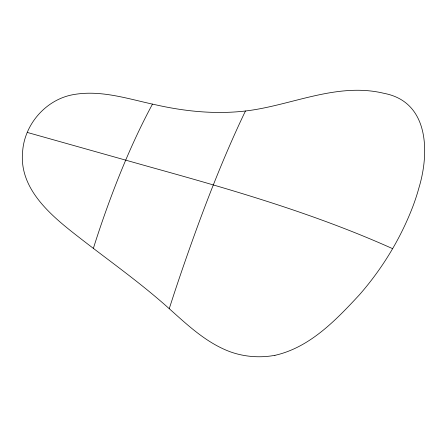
<?xml version="1.0" encoding="UTF-8"?>
<svg xmlns="http://www.w3.org/2000/svg" width="447" height="447" viewBox="0 0 447 447"><rect width="100%" height="100%" fill="white"/><g stroke="black" fill="none" stroke-linecap="round" stroke-linejoin="round"><path stroke-width="0.67" d="M93.367 248.37L95.055 243.045A197.635 36.9 -70.1 0 1 106.313 209.906C116.93 180.309 128.809 151.136 142.755 122.947A191.221 36.067 -70 0 1 152.488 104.09M169.229 308.698L173.844 294.495A217.823 20.109 -70.1 0 1 181.46 271.815C198.434 222.399 216.694 173.352 238.48 125.83A206.268 19.439 -70 0 1 245.47 110.996M274.927 355.343C309.86 347.481 335.915 320.125 359.399 294.83C382.14 268.865 400.389 238.933 412.777 206.71A227.16 214.817 -9.3 0 0 419.018 187.533C429.561 152.589 429.17 101.877 384.124 93.367C339.943 82.566 296.886 102.866 253.857 109.828A177.465 156.931 -4.6 0 1 245.643 110.973C215.856 114.477 185.628 111.499 156.45 104.978C129.574 99.379 102.19 89.791 74.409 94.446C46.784 98.759 24.68 123.545 22.641 151.287C18.606 189.584 52.293 216.572 79.287 237.536C105.598 258.053 132.826 277.419 158.238 299.071C180.655 317.996 201.301 340.67 229.272 351.437A82.276 81.32 33.7 0 0 236.999 353.901L239.631 354.555A86.629 85.561 30.5 0 0 274.922 355.32M27.284 132.435L151.522 167.413C233.228 190.092 315.096 213.856 392.611 248.661"/></g></svg>
